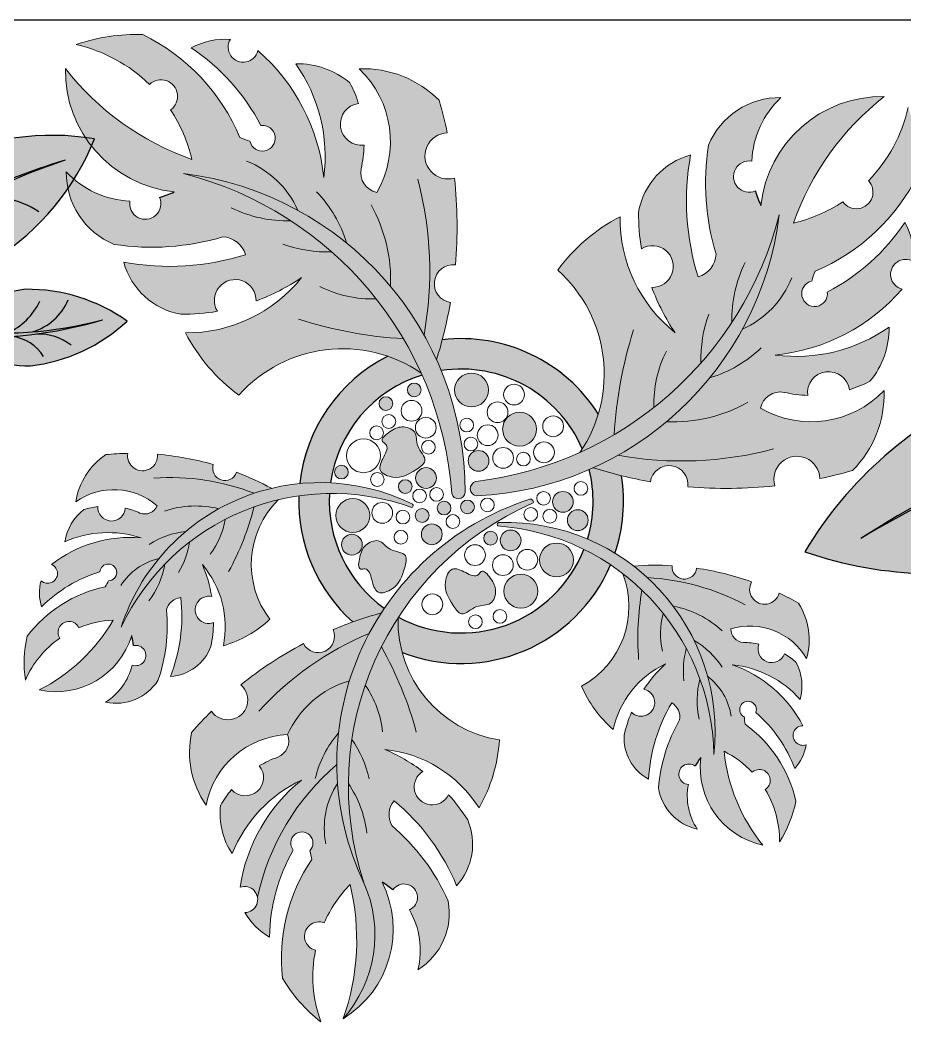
# Model space of a CAD drawing. Header units: inches. Extents: x 9636 to 21597, y -10243 to 557.
# Drawn here: x 15027.66 to 15055.77, y -8252.29 to -8220.47 of the extents above; entities that cross this region are included whole.
import ezdxf

# ---------------------------------------------------------------- set-up
doc = ezdxf.new("R2010")
doc.units = ezdxf.units.IN
doc.header["$MEASUREMENT"] = 0
doc.layers.add('estofado', color=7, linetype='Continuous', lineweight=25)
doc.layers.add('MESA', color=7, linetype='Continuous')

# ---------------------------------------------------------------- blocks, each defined once
blk = doc.blocks.new('FF')
at = {"layer": 'estofado', "ltscale": 0.1, "true_color": 0x939598}
h = blk.add_hatch(color=252, dxfattribs=at)
h.set_gradient(color1=(108, 164, 86), color2=(102, 154, 81), one_color=1, tint=0.46, name='CYLINDER')
h.paths.add_polyline_path([(15040.89, -8231.258, 0.033062), (15041.333, -8229.441, -0.981895), (15041.49, -8228.249, 0.048855), (15041.464, -8225.488, -1.138233), (15041.234, -8224.054, 0.018864), (15040.973, -8223.019, 0.208979), (15038.439, -8222.018, -0.346636), (15038.994, -8225.944, -0.42625), (15038.502, -8225.159, 0.04537), (15038.592, -8224.443, -0.994855), (15038.412, -8223.119, 0.044381), (15038.143, -8222.467, 0.18118), (15036.421, -8221.859, -0.18833), (15037.311, -8225.472, 0.191426), (15035.214, -8221.441, -1.174476), (15034.342, -8221.083, 0.140528), (15033.096, -8221.353, -0.125367), (15035.31, -8223.82, -2.245001), (15034.963, -8224.317, -0.031976), (15034.645, -8224.205, 0.181425), (15031.561, -8220.935, 0.094503), (15029.446, -8221.252, -0.138196), (15031.771, -8222.514, -1.074478), (15032.442, -8223.325, -0.088291), (15033.118, -8224.895, -0.144087), (15029.101, -8222.01, 0.388768), (15032.556, -8225.928, -0.041945), (15032.096, -8226.105, -1.340573), (15031.151, -8226.219, -0.196063), (15029.13, -8225.293, 0.307628), (15030.647, -8227.596, 0.111291), (15034.107, -8227.355, -0.314907), (15034.827, -8227.922, -0.122145), (15030.955, -8228.161, 0.291545), (15032.773, -8229.816, 0.043027), (15033.932, -8229.722, -1.339402), (15035.16, -8229.394, 0.060072), (15036.602, -8228.652, -0.231117), (15032.916, -8230.405, 0.11449), (15034.612, -8232.385, -0.376746), (15040.403, -8231.681, 0.228124), (15032.855, -8225.346, -0.2613)])
h = blk.add_hatch(color=252, dxfattribs=at)
h.set_gradient(color1=(108, 164, 86), color2=(79, 120, 63), one_color=1, tint=0.36, name='CYLINDER')
h.paths.add_polyline_path([(15049.772, -8227.909, -0.314907), (15049.204, -8228.628, -0.122145), (15048.966, -8224.756, 0.291545), (15047.311, -8226.574, 0.043027), (15047.405, -8227.733, -1.339402), (15047.733, -8228.962, 0.060072), (15048.474, -8230.403, -0.231117), (15046.722, -8226.717, 0.11449), (15044.742, -8228.413, -0.376746), (15045.445, -8234.204, 0.228124), (15051.781, -8226.657, -0.2613), (15045.868, -8234.692, 0.033062), (15047.686, -8235.135, -0.981895), (15048.878, -8235.291, 0.048855), (15051.639, -8235.265, -1.138233), (15053.073, -8235.036, 0.018864), (15054.108, -8234.774, 0.208979), (15055.109, -8232.241, -0.346636), (15051.183, -8232.796, -0.42625), (15051.968, -8232.303, 0.04537), (15052.683, -8232.393, -0.994855), (15054.008, -8232.214, 0.044381), (15054.66, -8231.944, 0.18118), (15055.268, -8230.222, -0.18833), (15051.655, -8231.112, 0.191426), (15055.686, -8229.016, -1.174476), (15056.043, -8228.143, 0.140528), (15055.774, -8226.897, -0.125367), (15053.307, -8229.112, -2.245001), (15052.81, -8228.764, -0.031976), (15052.922, -8228.446, 0.181425), (15056.192, -8225.363, 0.094503), (15055.875, -8223.247, -0.138196), (15054.613, -8225.573, -1.074478), (15053.801, -8226.243, -0.088291), (15052.231, -8226.919, -0.144087), (15055.117, -8222.903, 0.388768), (15051.199, -8226.357, -0.041945), (15051.022, -8225.897, -1.340573), (15050.908, -8224.952, -0.196063), (15051.834, -8222.931, 0.307628), (15049.531, -8224.449, 0.111291)])
h = blk.add_hatch(color=252, dxfattribs=at)
h.set_gradient(color1=(166, 115, 84), color2=(109, 75, 55), one_color=1, tint=0.32, name='INVCYLINDER')
h.paths.add_polyline_path([(15041.377, -8235.509, 0.872708), (15041.798, -8235.48, 0.378997), (15032.855, -8225.346, -0.322151)])
h = blk.add_hatch(color=252, dxfattribs=at)
h.set_gradient(color1=(166, 115, 84), color2=(109, 75, 55), one_color=1, tint=0.32, name='INVCYLINDER')
h.paths.add_polyline_path([(15051.781, -8226.657, -0.309503), (15042.137, -8235.128, 0.812635), (15042.167, -8235.587, 0.364481)])
h = blk.add_hatch(color=252, dxfattribs=at)
h.set_gradient(color1=(185, 193, 193), color2=(81, 92, 92), one_color=1, tint=0.34, name='CURVED')
h.paths.add_polyline_path([(15045.523, -8234.087, 0.06904), (15046.029, -8232.983, 0.288006), (15041.074, -8230.625, -0.011646), (15040.89, -8231.258, -0.009266), (15041.04, -8231.606, -0.341204)])
h = blk.add_hatch(color=252, dxfattribs=at)
h.set_gradient(color1=(185, 193, 193), color2=(81, 92, 92), one_color=1, tint=0.34, name='CURVED')
h.paths.add_polyline_path([(15040.432, -8231.746, 0.00155), (15040.403, -8231.681, 0.067559), (15039.34, -8231.148, 0.253608), (15036.546, -8235.194, -0.036817), (15037.523, -8235.17, -0.290631)])
h = blk.add_hatch(color=252, dxfattribs=at)
h.set_gradient(color1=(179, 165, 128), color2=(150, 134, 90), one_color=1, tint=0.47)
h.paths.add_polyline_path([(15041.477, -8232.108, -1), (15042.53, -8232.334, -1)])
h = blk.add_hatch(color=252, dxfattribs=at)
h.set_gradient(color1=(179, 165, 128), color2=(150, 134, 90), one_color=1, tint=0.47)
h.paths.add_polyline_path([(15039.972, -8232.172, 1), (15040.399, -8232.263, 1)])
h = blk.add_hatch(color=252, dxfattribs=at)
h.set_gradient(color1=(179, 165, 128), color2=(150, 134, 90), one_color=1, tint=0.47)
h.paths.add_polyline_path([(15039.071, -8232.606, 1), (15039.498, -8232.698, 1)])
h = blk.add_hatch(color=252, dxfattribs=at)
h.set_gradient(color1=(179, 165, 128), color2=(150, 134, 90), one_color=1, tint=0.47)
h.paths.add_polyline_path([(15043.005, -8233.355, 1), (15044.057, -8233.58, 1)])
h = blk.add_hatch(color=252, dxfattribs=at)
h.set_gradient(color1=(179, 165, 128), color2=(150, 134, 90), one_color=1, tint=0.47)
edge = h.paths.add_edge_path()
edge.add_spline(control_points=[(15039.214, -8234.345), (15039.136, -8234.502), (15038.977, -8234.821), (15039.661, -8235.092), (15040.101, -8234.851), (15040.687, -8234.454), (15040.198, -8234.043), (15040.303, -8233.505), (15039.762, -8233.339), (15039.452, -8233.5), (15039.061, -8233.814), (15039.395, -8233.987), (15039.292, -8234.191), (15039.214, -8234.345)], knot_values=[0, 0, 0, 0, 0.020201, 0.040881, 0.075874, 0.093984, 0.117931, 0.138882, 0.158108, 0.177537, 0.194687, 0.200618, 0.219249, 0.219249, 0.219249, 0.219249], degree=3, periodic=0)
h = blk.add_hatch(color=252, dxfattribs=at)
h.set_gradient(color1=(108, 164, 86), color2=(62, 94, 49), one_color=1, tint=0.28, name='CURVED')
h.paths.add_polyline_path([(15028.663, -8237.765, -1.174476), (15028.327, -8238.28, 0.140528), (15028.345, -8239.111, -0.125367), (15030.198, -8237.998, -2.245001), (15030.474, -8238.282, -0.031976), (15030.363, -8238.472, 0.181425), (15027.888, -8240.042, 0.094503), (15027.829, -8241.435, -0.138196), (15028.925, -8240.103, -1.074478), (15029.527, -8239.773, -0.088291), (15030.616, -8239.535, -0.144087), (15028.272, -8241.75, 0.388768), (15031.208, -8240.022, -0.041945), (15031.264, -8240.338, -1.340573), (15031.22, -8240.958, -0.196063), (15030.378, -8242.137, 0.307628), (15032.04, -8241.45, 0.111291), (15032.313, -8239.205, -0.314907), (15032.766, -8238.814, -0.122145), (15032.44, -8241.323, 0.291545), (15033.724, -8240.364, 0.043027), (15033.807, -8239.61, -1.339402), (15033.749, -8238.783, 0.060072), (15033.452, -8237.768, -0.231117), (15034.119, -8240.345, 0.11449), (15035.597, -8239.504, -0.376746), (15035.862, -8235.709, 0.228124), (15030.872, -8239.758, -0.2613), (15035.651, -8235.344, 0.033062), (15034.542, -8234.836, -0.981895), (15033.798, -8234.588, 0.048855), (15032.027, -8234.264, -1.138233), (15031.081, -8234.234, 0.018864), (15030.385, -8234.273, 0.208979), (15029.431, -8235.772, -0.346636), (15032.014, -8235.902, -0.42625), (15031.45, -8236.12, 0.04537), (15031.003, -8235.974, -0.994855), (15030.133, -8235.925, 0.044381), (15029.682, -8236.017, 0.18118), (15029.08, -8237.044, -0.18833), (15031.503, -8236.921, 0.191426)])
h = blk.add_hatch(color=252, dxfattribs=at)
h.set_gradient(color1=(179, 165, 128), color2=(150, 134, 90), one_color=1, tint=0.47)
h.paths.add_polyline_path([(15042.549, -8234.541, 1), (15041.904, -8234.403, 1)])
h = blk.add_hatch(color=252, dxfattribs=at)
h.set_gradient(color1=(179, 165, 128), color2=(150, 134, 90), one_color=1, tint=0.47)
h.paths.add_polyline_path([(15038.084, -8234.874, 1), (15037.657, -8234.783, 1)])
h = blk.add_hatch(color=252, dxfattribs=at)
h.set_gradient(color1=(179, 165, 128), color2=(150, 134, 90), one_color=1, tint=0.47)
h.paths.add_polyline_path([(15040.88, -8235.086, 1), (15040.235, -8234.948, 1)])
h = blk.add_hatch(color=252, dxfattribs=at)
h.set_gradient(color1=(185, 193, 193), color2=(81, 92, 92), one_color=1, tint=0.34, name='CURVED')
h.paths.add_polyline_path([(15045.868, -8234.692, -0.003321), (15045.745, -8234.747, -0.134103), (15045.689, -8236.955, -0.036923), (15046.561, -8237.403, 0.121396), (15046.77, -8234.943, -0.016535)])
h = blk.add_hatch(color=252, dxfattribs=at)
h.set_gradient(color1=(166, 115, 84), color2=(109, 75, 55), one_color=1, tint=0.32, name='INVCYLINDER')
h.paths.add_polyline_path([(15040.11, -8235.955, 0.529291), (15040.125, -8235.842, 0.456534), (15030.872, -8239.758, -0.387777)])
h = blk.add_hatch(color=252, dxfattribs=at)
h.set_gradient(color1=(179, 165, 128), color2=(150, 134, 90), one_color=1, tint=0.47)
h.paths.add_polyline_path([(15040.111, -8235.335, 1), (15039.685, -8235.244, 1)])
h = blk.add_hatch(color=252, dxfattribs=at)
h.set_gradient(color1=(185, 193, 193), color2=(81, 92, 92), one_color=1, tint=0.34, name='CURVED')
h.paths.add_polyline_path([(15037.49, -8235.509, 0.03292), (15036.518, -8235.584, 0.221446), (15038.23, -8239.589, -0.019377), (15039.134, -8239.304, -0.005069), (15039.232, -8239.155, -0.256969)])
h = blk.add_hatch(color=252, dxfattribs=at)
h.set_gradient(color1=(179, 165, 128), color2=(150, 134, 90), one_color=1, tint=0.47)
h.paths.add_polyline_path([(15045.231, -8235.843, 1), (15044.585, -8235.705, 1)])
h = blk.add_hatch(color=252, dxfattribs=at)
h.set_gradient(color1=(179, 165, 128), color2=(150, 134, 90), one_color=1, tint=0.47)
h.paths.add_polyline_path([(15038.759, -8236.321, 1), (15037.706, -8236.096, 1)])
h = blk.add_hatch(color=252, dxfattribs=at)
h.set_gradient(color1=(166, 115, 84), color2=(109, 75, 55), one_color=1, tint=0.32, name='INVCYLINDER')
h.paths.add_polyline_path([(15043.962, -8235.809, 0.726279), (15043.825, -8235.702, 0.000011), (15043.825, -8235.702, 0.454782), (15038.597, -8247.904, -0.387777)])
h = blk.add_hatch(color=252, dxfattribs=at)
h.set_gradient(color1=(179, 165, 128), color2=(150, 134, 90), one_color=1, tint=0.47)
h.paths.add_polyline_path([(15041.344, -8236.015, 1), (15040.917, -8235.924, 1)])
h = blk.add_hatch(color=252, dxfattribs=at)
h.set_gradient(color1=(179, 165, 128), color2=(150, 134, 90), one_color=1, tint=0.47)
h.paths.add_polyline_path([(15042.088, -8235.981, 1), (15041.662, -8235.89, 1)])
h = blk.add_hatch(color=252, dxfattribs=at)
h.set_gradient(color1=(179, 165, 128), color2=(150, 134, 90), one_color=1, tint=0.47)
h.paths.add_polyline_path([(15040.648, -8236.254, 1), (15040.222, -8236.162, 1)])
h = blk.add_hatch(color=252, dxfattribs=at)
h.set_gradient(color1=(179, 165, 128), color2=(150, 134, 90), one_color=1, tint=0.47)
h.paths.add_polyline_path([(15045.702, -8236.426, 1), (15045.056, -8236.287, 1)])
h = blk.add_hatch(color=252, dxfattribs=at)
h.set_gradient(color1=(179, 165, 128), color2=(150, 134, 90), one_color=1, tint=0.47)
h.paths.add_polyline_path([(15041.065, -8236.875, 1), (15040.419, -8236.736, 1)])
h = blk.add_hatch(color=252, dxfattribs=at)
h.set_gradient(color1=(166, 115, 84), color2=(109, 75, 55), one_color=1, tint=0.32, name='INVCYLINDER')
h.paths.add_polyline_path([(15049.702, -8243.796, 0.456534), (15042.869, -8236.431, 0.529291), (15042.837, -8236.54, -0.387777)])
h = blk.add_hatch(color=252, dxfattribs=at)
h.set_gradient(color1=(179, 165, 128), color2=(150, 134, 90), one_color=1, tint=0.47)
h.paths.add_polyline_path([(15038.527, -8237.204, 1), (15037.881, -8237.066, 1)])
h = blk.add_hatch(color=252, dxfattribs=at)
h.set_gradient(color1=(179, 165, 128), color2=(150, 134, 90), one_color=1, tint=0.47)
edge = h.paths.add_edge_path()
edge.add_spline(control_points=[(15038.837, -8238.25), (15038.883, -8238.42), (15038.975, -8238.764), (15039.667, -8238.515), (15039.837, -8238.043), (15040.013, -8237.358), (15039.375, -8237.373), (15039.098, -8236.901), (15038.582, -8237.134), (15038.457, -8237.46), (15038.371, -8237.953), (15038.736, -8237.863), (15038.794, -8238.083), (15038.837, -8238.25)], knot_values=[0, 0, 0, 0, 0.020201, 0.040881, 0.075874, 0.093984, 0.117931, 0.138882, 0.158108, 0.177537, 0.194687, 0.200618, 0.219249, 0.219249, 0.219249, 0.219249], degree=3, periodic=0)
h = blk.add_hatch(color=252, dxfattribs=at)
h.set_gradient(color1=(179, 165, 128), color2=(150, 134, 90), one_color=1, tint=0.47)
h.paths.add_polyline_path([(15042.821, -8236.974, 1), (15042.394, -8236.882, 1)])
h = blk.add_hatch(color=252, dxfattribs=at)
h.set_gradient(color1=(179, 165, 128), color2=(150, 134, 90), one_color=1, tint=0.47)
h.paths.add_polyline_path([(15043.569, -8237.068, 1), (15042.923, -8236.93, 1)])
h = blk.add_hatch(color=252, dxfattribs=at)
h.set_gradient(color1=(179, 165, 128), color2=(150, 134, 90), one_color=1, tint=0.47)
h.paths.add_polyline_path([(15045.231, -8237.732, 1), (15044.178, -8237.506, 1)])
h = blk.add_hatch(color=252, dxfattribs=at)
h.set_gradient(color1=(185, 193, 193), color2=(81, 92, 92), one_color=1, tint=0.34, name='CURVED')
h.paths.add_polyline_path([(15045.574, -8237.286, -0.449638), (15039.684, -8239.437, 0.000699), (15039.669, -8239.46, 0.072477), (15039.798, -8240.554, 0.40511), (15046.419, -8237.775, 0.032975)])
h = blk.add_hatch(color=252, dxfattribs=at)
h.set_gradient(color1=(179, 165, 128), color2=(150, 134, 90), one_color=1, tint=0.47)
edge = h.paths.add_edge_path()
edge.add_spline(control_points=[(15041.819, -8238.021), (15041.661, -8237.942), (15041.342, -8237.784), (15041.071, -8238.467), (15041.312, -8238.907), (15041.709, -8239.493), (15042.12, -8239.004), (15042.658, -8239.109), (15042.825, -8238.568), (15042.663, -8238.258), (15042.35, -8237.868), (15042.176, -8238.202), (15041.973, -8238.099), (15041.819, -8238.021)], knot_values=[0, 0, 0, 0, 0.020201, 0.040881, 0.075874, 0.093984, 0.117931, 0.138882, 0.158108, 0.177537, 0.194687, 0.200618, 0.219249, 0.219249, 0.219249, 0.219249], degree=3, periodic=0)
h = blk.add_hatch(color=252, dxfattribs=at)
h.set_gradient(color1=(108, 164, 86), color2=(154, 193, 138), one_color=1, tint=0.65, name='HEMISPHERICAL')
h.paths.add_polyline_path([(15050.242, -8239.811, -0.346636), (15052.651, -8240.751, 0.208979), (15052.395, -8238.994, 0.018864), (15051.777, -8238.672, -1.138233), (15050.902, -8238.312, 0.048855), (15049.154, -8237.882, -0.981895), (15048.373, -8237.802, 0.033062), (15047.154, -8237.811, -0.2613), (15049.702, -8243.796, 0.228124), (15046.812, -8238.057, -0.376746), (15045.498, -8241.627, 0.11449), (15046.501, -8243, -0.231117), (15048.165, -8240.924, 0.060072), (15047.479, -8241.727, -1.339402), (15047.086, -8242.458, 0.043027), (15046.853, -8243.179, 0.291545), (15047.631, -8244.581, -0.122145), (15048.362, -8242.159, -0.314907), (15048.615, -8242.701, 0.111291), (15047.943, -8244.861, 0.307628), (15049.178, -8246.169, -0.196063), (15048.893, -8244.748, -1.340573), (15049.107, -8244.165, -0.041945), (15049.288, -8243.899, 0.388768), (15051.257, -8246.679, -0.144087), (15050.027, -8243.698, -0.088291), (15050.923, -8244.362, -1.074478), (15051.337, -8244.909, -0.138196), (15051.79, -8246.574, 0.094503), (15052.308, -8245.279, 0.181425), (15050.695, -8242.832, -0.031976), (15050.671, -8242.613, -2.245001), (15051.039, -8242.467, -0.125367), (15052.272, -8244.242, 0.140528), (15052.63, -8243.492, -1.174476), (15052.534, -8242.885, 0.191426), (15050.29, -8240.95, -0.18833), (15052.449, -8242.056, 0.18118), (15052.322, -8240.872, 0.044381), (15051.948, -8240.604, -0.994855), (15051.134, -8240.291, 0.04537), (15050.667, -8240.241, -0.42625)])
h = blk.add_hatch(color=252, dxfattribs=at)
h.set_gradient(color1=(179, 165, 128), color2=(150, 134, 90), one_color=1, tint=0.47)
h.paths.add_polyline_path([(15044.099, -8238.722, 1), (15043.046, -8238.496, 1)])
h = blk.add_hatch(color=252, dxfattribs=at)
h.set_gradient(color1=(108, 164, 86), color2=(128, 178, 108), one_color=1, tint=0.56, name='CYLINDER')
h.paths.add_polyline_path([(15038.751, -8239.957, -0.021499), (15039.134, -8239.304, 0.033062), (15037.607, -8239.832, -0.981895), (15036.668, -8240.276, 0.048855), (15034.675, -8241.586, -1.138233), (15033.741, -8242.423, 0.018864), (15033.112, -8243.097, 0.208979), (15033.569, -8245.405, -0.346636), (15036.161, -8243.166, -0.218356), (15038.126, -8241.455, -0.045186), (15038.735, -8239.988, -0.00127), (15038.713, -8239.973, -0.001036)])
h = blk.add_hatch(color=252, dxfattribs=at)
h.set_gradient(color1=(108, 164, 86), color2=(128, 178, 108), one_color=1, tint=0.56, name='CYLINDER')
h.paths.add_polyline_path([(15042.243, -8245.494, 0.11449), (15042.888, -8243.337, -0.376746), (15039.669, -8239.46, 0.228124), (15038.597, -8247.904, -0.289779), (15037.93, -8252.19, 0.388768), (15039.16, -8247.849, -0.041945), (15039.503, -8248.101, -1.340573), (15040.028, -8248.734, -0.196063), (15040.301, -8250.634, 0.307628), (15041.264, -8248.455, 0.111291), (15039.471, -8246.055, -0.314907), (15039.546, -8245.267, -0.122145), (15041.53, -8247.968, 0.291545), (15041.882, -8245.874, 0.043027), (15041.272, -8245.076, -1.339402), (15040.459, -8244.337, 0.060072), (15039.247, -8243.637, -0.231117)])
h = blk.add_hatch(color=252, dxfattribs=at)
h.set_gradient(color1=(108, 164, 86), color2=(128, 178, 108), one_color=1, tint=0.56, name='CYLINDER')
h.paths.add_polyline_path([(15035.821, -8243.891, 0.04537), (15035.26, -8244.16, -0.994855), (15034.382, -8244.91, 0.044381), (15034.034, -8245.41, 0.18118), (15034.398, -8246.945, -0.18833), (15036.605, -8244.609, 0.191426), (15034.658, -8248.017, -0.461932), (15035.203, -8248.33, -0.164855), (15037.725, -8244.121, -0.076989), (15038.126, -8241.455, 0.218356), (15036.161, -8243.166, -0.42625)])
h = blk.add_hatch(color=252, dxfattribs=at)
h.set_gradient(color1=(108, 164, 86), color2=(128, 178, 108), one_color=1, tint=0.56, name='CYLINDER')
h.paths.add_polyline_path([(15035.999, -8250.906, 0.094503), (15037.218, -8252.294, -0.138196), (15037.047, -8250.015, -1.074478), (15037.323, -8249.149, -0.088291), (15038.147, -8247.924, -0.144087), (15037.93, -8252.19, 0.289779), (15038.597, -8247.904, -0.111568), (15037.725, -8244.121, 0.164855), (15035.203, -8248.33, -0.461932), (15034.807, -8248.818, 0.140528), (15035.585, -8249.596, -0.125367), (15036.341, -8246.835, -2.245001), (15036.864, -8246.854, -0.031976), (15036.932, -8247.138, 0.181425)])
at = {"layer": 'MESA', "ltscale": 0.8}
h = blk.add_hatch(color=85, dxfattribs=at)
h.dxf.hatch_style = 1
h.set_gradient(color1=(103, 159, 96), color2=(179, 207, 175), one_color=1, tint=0.75, name='INVCURVED')
h.paths.add_polyline_path([(15026.879, -8228.047, -0.199512), (15023.032, -8228.307, -0.09675), (15029.09, -8224.926, 0.086654), (15022.952, -8227.976, -0.192489), (15025.142, -8224.957, -0.158608), (15030.021, -8224.248, -0.158608)])
h = blk.add_hatch(color=85, dxfattribs=at)
h.dxf.hatch_style = 1
h.set_gradient(color1=(103, 159, 96), color2=(52, 80, 48), one_color=1, tint=0.25)
h.paths.add_polyline_path([(15029.09, -8224.926, 0.09675), (15023.032, -8228.307, -0.007527), (15022.89, -8228.256, -0.014292), (15022.952, -8227.976, -0.086654)])
h = blk.add_hatch(color=85, dxfattribs=at)
h.dxf.hatch_style = 1
h.set_gradient(color1=(103, 159, 96), color2=(179, 207, 175), one_color=1, tint=0.75, name='INVCURVED')
h.paths.add_polyline_path([(15027.832, -8229.023, 0.199512), (15025.518, -8230.317, 0.09675), (15030.276, -8229.992, -0.086654), (15025.596, -8230.537, 0.192489), (15027.99, -8231.455, 0.158608), (15031.067, -8230.033, 0.158608)])
h = blk.add_hatch(color=85, dxfattribs=at)
h.dxf.hatch_style = 1
h.set_gradient(color1=(103, 159, 96), color2=(52, 80, 48), one_color=1, tint=0.25)
h.paths.add_polyline_path([(15030.276, -8229.992, -0.09675), (15025.518, -8230.317, 0.007527), (15025.455, -8230.399, 0.014292), (15025.596, -8230.537, 0.086654)])
h = blk.add_hatch(color=85, dxfattribs=at)
h.dxf.hatch_style = 1
h.set_gradient(color1=(103, 159, 96), color2=(179, 207, 175), one_color=1, tint=0.75, name='INVCURVED')
h.paths.add_polyline_path([(15060.429, -8237.505, 0.199512), (15064.728, -8233.132, 0.09675), (15054.371, -8236.939, -0.086654), (15064.412, -8232.692, 0.192489), (15058.499, -8232.207, 0.158608), (15052.588, -8237.36, 0.158608)])
h = blk.add_hatch(color=85, dxfattribs=at)
h.dxf.hatch_style = 1
h.set_gradient(color1=(103, 159, 96), color2=(52, 80, 48), one_color=1, tint=0.25)
h.paths.add_polyline_path([(15054.371, -8236.939, -0.09675), (15064.728, -8233.132, 0.007527), (15064.815, -8232.907, 0.014292), (15064.412, -8232.692, 0.086654)])
at = {"color": 252, "true_color": 0x939598}
blk.add_line((15113.189, -8220.47), (14456.189, -8220.47), dxfattribs=at)
at = {"layer": 'estofado', "color": 252, "lineweight": 5, "ltscale": 0.1, "true_color": 0x939598}
for centre, radius in [((15042.004, -8232.221), 0.538), ((15040.185, -8232.217), 0.218), ((15043.354, -8232.367), 0.33), ((15039.285, -8232.652), 0.218), ((15040.099, -8232.882), 0.33), ((15042.83, -8232.928), 0.33), ((15039.376, -8233.222), 0.218), ((15040.551, -8233.419), 0.33), ((15043.531, -8233.467), 0.538), ((15044.596, -8233.374), 0.33), ((15038.986, -8233.582), 0.218), ((15041.853, -8233.336), 0.218), ((15042.518, -8233.658), 0.33), ((15041.983, -8233.94), 0.218), ((15038.572, -8234.309), 0.538), ((15040.635, -8234.04), 0.218), ((15043.007, -8234.377), 0.33), ((15044.305, -8234.201), 0.33), ((15042.226, -8234.472), 0.33), ((15043.654, -8234.414), 0.218), ((15037.87, -8234.828), 0.218), ((15040.558, -8235.017), 0.33), ((15039.011, -8235.064), 0.218), ((15039.898, -8235.289), 0.218), ((15040.894, -8235.539), 0.218), ((15045.481, -8235.348), 0.218), ((15040.352, -8235.586), 0.218), ((15042.507, -8235.871), 0.218), ((15044.292, -8235.662), 0.218), ((15044.908, -8235.774), 0.33), ((15038.232, -8236.209), 0.538), ((15039.168, -8236.124), 0.33), ((15041.131, -8235.97), 0.218), ((15041.875, -8235.936), 0.218), ((15043.885, -8236.171), 0.218), ((15039.824, -8236.259), 0.218), ((15040.435, -8236.208), 0.218), ((15041.412, -8236.399), 0.218), ((15044.491, -8236.232), 0.218), ((15045.379, -8236.356), 0.33), ((15040.742, -8236.805), 0.33), ((15038.204, -8237.135), 0.33), ((15039.76, -8236.899), 0.218), ((15042.608, -8236.928), 0.218), ((15043.246, -8236.999), 0.33), ((15042.114, -8237.466), 0.33), ((15044.705, -8237.619), 0.538), ((15043, -8237.783), 0.33), ((15043.777, -8237.613), 0.33), ((15043.573, -8238.609), 0.538), ((15040.759, -8239.028), 0.33), ((15042.128, -8239.582), 0.218), ((15042.905, -8239.413), 0.218)]:
    blk.add_circle(centre, radius, dxfattribs=at)
for centre, radius, start, end in [((15031.334, -8226.639), 5.709, 87.7165, 109.3109), ((15028.746, -8226.679), 6.397, 22.7571, 63.8893), ((15028.369, -8226.009), 4.878, 45.771, 77.2439), ((15034.188, -8223.391), 2.312, 86.2017, 118.1987), ((15034.749, -8221.333), 0.478, 148.5589, 346.9089), ((15029.361, -8226.933), 6.715, 27.6215, 56.2045), ((15031.191, -8226.094), 6.151, 5.802, 49.1492), ((15036.47, -8224.461), 2.602, 50.0111, 91.089), ((15032.24, -8224.804), 5.114, 352.5034, 35.1659), ((15036.012, -8216.629), 8.758, 217.908, 250.7046), ((15032.967, -8222.083), 3.867, 178.9144, 263.8924), ((15038.561, -8225.417), 3.401, 44.8387, 92.0536), ((15036.225, -8224.333), 3.203, 329.8076, 46.2802), ((15032.136, -8222.895), 0.528, 305.4631, 133.6877), ((15034.613, -8224.308), 3.981, 17.3768, 27.5414), ((15051.799, -8225.385), 2.453, 89.1783, 157.5757), ((15053.848, -8225.077), 2.943, 133.2008, 177.5723), ((15055.043, -8226.769), 3.867, 88.9144, 173.8924), ((15060.498, -8229.813), 8.758, 127.908, 160.7046), ((15038.505, -8223.781), 0.668, 98.0066, 277.4156), ((15027.384, -8227.003), 14.161, 12.0192, 16.3421), ((15051.118, -8222.17), 4.878, 315.771, 347.2439), ((15028.369, -8226.009), 4.878, 13.1974, 33.3798), ((15035.36, -8224.224), 0.408, 193.0968, 97.0575), ((15035.68, -8221.775), 2.641, 246.9144, 254.2403), ((15041.256, -8224.786), 0.732, 91.6823, 286.478), ((15034.613, -8224.308), 3.981, 347.1712, 358.0454), ((15057.328, -8225.643), 7.888, 171.2888, 196.6902), ((15049.565, -8226.963), 2.287, 105.1879, 170.2031), ((15056.892, -8226.211), 8.059, 169.6013, 197.457), ((15033.749, -8227.739), 3.001, 24.0369, 68.2831), ((15050.825, -8225.442), 0.497, 80.325, 293.4407), ((15031.275, -8223.279), 2.943, 223.2008, 267.5723), ((15031.583, -8225.328), 2.453, 179.1783, 247.5757), ((15039.125, -8225.315), 0.642, 168.9111, 258.2592), ((15050.448, -8222.547), 6.397, 292.7571, 333.8893), ((15029.246, -8228.457), 11.429, 349.8214, 14.85), ((15027.384, -8227.003), 14.161, 354.9534, 6.1411), ((15054.231, -8225.937), 0.528, 215.4631, 43.6877), ((15031.64, -8226.302), 0.497, 170.325, 23.4407), ((15034.207, -8228.69), 3.99, 16.5863, 43.9204), ((15036.178, -8222.749), 4.102, 243.8381, 271.3125), ((15034.615, -8228.71), 4.818, 357.3902, 29.4495), ((15051.118, -8222.17), 4.878, 283.1974, 303.3798), ((15049.386, -8231.833), 5.768, 117.5038, 143.6292), ((15051.372, -8226.766), 4.65, 179.4019, 231.456), ((15054.079, -8226.609), 6.769, 179.7095, 189.5645), ((15050.194, -8223.162), 6.715, 297.6215, 326.2045), ((15053.736, -8227.99), 2.312, 356.2017, 28.1987), ((15031.842, -8219.799), 7.888, 261.2888, 286.6902), ((15034.061, -8228.153), 0.8, 16.7747, 86.693), ((15037.446, -8223.587), 4.251, 250.2095, 271.6077), ((15047.751, -8228.299), 0.663, 268.4447, 121.4644), ((15032.409, -8220.235), 8.059, 259.6013, 287.457), ((15048.974, -8227.863), 0.8, 286.7747, 356.693), ((15033.162, -8227.562), 2.287, 195.1879, 260.2031), ((15041.423, -8228.846), 0.601, 83.5666, 261.473), ((15054.377, -8229.979), 4.102, 153.8381, 181.3125), ((15055.794, -8228.55), 0.478, 58.5589, 256.9089), ((15032.965, -8225.755), 4.65, 269.4019, 321.456), ((15032.807, -8223.047), 6.769, 290.3446, 304.0955), ((15041.796, -8231.709), 4.421, 325.6423, 48.2171), ((15049.387, -8227.55), 3.001, 294.0369, 338.2831), ((15055.352, -8229.482), 2.641, 156.9144, 164.2403), ((15034.498, -8229.376), 0.663, 358.4447, 211.4644), ((15038.863, -8225.574), 3.756, 243.4398, 271.7039), ((15054.079, -8226.609), 6.769, 200.3446, 214.0955), ((15052.902, -8229.162), 0.408, 103.0968, 7.0575), ((15051.033, -8224.992), 6.151, 275.802, 319.1492), ((15027.384, -8227.003), 14.161, 342.5117, 350.0862), ((15032.807, -8223.047), 6.769, 269.7095, 279.5645), ((15053.54, -8231.247), 4.251, 160.2095, 181.6077), ((15040.659, -8216.972), 13.647, 252.3042, 266.5573), ((15052.322, -8226.041), 5.114, 262.5034, 305.1659), ((15052.666, -8230.272), 2.602, 320.0111, 1.089), ((15038.032, -8227.741), 5.768, 207.5038, 233.6292), ((15060.155, -8234.461), 13.647, 162.3042, 176.5573), ((15048.437, -8228.008), 3.99, 286.5863, 313.9204), ((15037.908, -8235.331), 4.421, 55.6423, 138.2171), ((15051.553, -8232.665), 3.756, 153.4398, 181.7039), ((15053.346, -8232.307), 0.668, 8.0066, 187.4156), ((15052.819, -8228.414), 3.981, 287.3768, 297.5414), ((15052.794, -8230.027), 3.203, 239.8076, 316.2802), ((15051.812, -8232.926), 0.642, 78.9111, 168.2592), ((15052.819, -8228.414), 3.981, 257.1712, 268.0454), ((15051.71, -8232.363), 3.401, 314.8387, 2.0536), ((15048.417, -8228.416), 4.818, 267.3902, 299.4495), ((15031.623, -8236.114), 2.218, 123.9137, 171.1286), ((15031.257, -8243.466), 9.234, 91.0942, 95.417), ((15031.552, -8234.31), 0.477, 170.7573, 5.553), ((15031.257, -8243.466), 9.234, 74.0283, 85.2161), ((15048.67, -8223.047), 11.429, 259.8214, 284.85), ((15052.341, -8235.057), 0.732, 1.6823, 196.478), ((15034.172, -8234.705), 0.392, 162.6416, 340.548), ((15050.124, -8221.186), 14.161, 252.5117, 260.0862), ((15048.28, -8235.224), 0.601, 353.5666, 171.473), ((15032.418, -8242.454), 7.453, 68.8964, 93.925), ((15031.257, -8243.466), 9.234, 61.5867, 69.1612), ((15050.124, -8221.186), 14.161, 282.0192, 286.3421), ((15050.124, -8221.186), 14.161, 264.9534, 276.1411), ((15030.64, -8237.475), 2.089, 48.8826, 125.3552), ((15030.425, -8238.505), 2.596, 96.4517, 106.6163), ((15030.568, -8235.947), 0.436, 177.0816, 356.4905), ((15030.425, -8238.505), 2.596, 66.2462, 77.1204), ((15031.627, -8235.74), 0.419, 247.9861, 337.3341), ((15033.244, -8239.047), 3.142, 76.4651, 108.5245), ((15026.475, -8233.727), 8.899, 331.3792, 345.6323), ((15037.89, -8237.757), 2.883, 134.7173, 217.2921), ((15030.752, -8237.334), 1.697, 129.0861, 170.1639), ((15031.761, -8235.94), 2.449, 322.5147, 350.7789), ((15031.145, -8240.916), 4.011, 84.877, 128.2242), ((15030.45, -8240.085), 3.335, 71.5784, 114.2408), ((15033.18, -8239.306), 2.602, 95.6612, 122.9954), ((15030.313, -8236.602), 2.772, 329.2845, 350.6827), ((15028.537, -8238.05), 0.312, 227.6339, 65.9838), ((15030.464, -8238.016), 0.266, 272.1717, 176.1325), ((15032.515, -8239.482), 1.957, 103.1118, 147.3581), ((15029.62, -8237.31), 2.675, 322.9131, 350.3874), ((15029.395, -8239.505), 4.414, 9.4195, 23.1705), ((15031.148, -8239.739), 3.032, 348.4768, 40.531), ((15047.831, -8247.021), 9.234, 86.6304, 94.2049), ((15048.764, -8237.835), 0.392, 175.2436, 353.15), ((15047.831, -8247.021), 9.234, 70.5755, 81.7633), ((15031.456, -8242.192), 4.379, 106.6965, 135.2795), ((15044.122, -8239.094), 2.883, 298.4995, 21.0743), ((15047.187, -8245.621), 7.453, 61.8666, 86.8952), ((15031.218, -8242.554), 4.171, 101.8321, 142.9643), ((15029.785, -8238.663), 1.508, 165.2766, 197.2737), ((15028.935, -8237.508), 1.722, 325.9894, 333.3153), ((15051.316, -8238.549), 0.477, 150.2386, 345.0343), ((15032.819, -8239.333), 0.522, 95.8497, 165.768), ((15027.544, -8239.412), 5.255, 338.6763, 6.532), ((15033.655, -8239.205), 0.432, 77.5197, 290.5393), ((15056.186, -8240.098), 8.899, 170.1593, 184.4124), ((15047.831, -8247.021), 9.234, 60.3746, 64.6974), ((15047.831, -8242.176), 3.142, 47.2671, 79.3265), ((15050.512, -8240.165), 2.218, 344.663, 31.8779), ((15027.195, -8239.722), 5.144, 340.3638, 5.7652), ((15042.359, -8251.102), 12.231, 105.2876, 112.8622), ((15043.486, -8239.566), 3.818, 178.4183, 260.9931), ((15050.458, -8239.949), 2.449, 165.0127, 193.2769), ((15025.681, -8236.66), 5.711, 296.983, 329.7796), ((15029.214, -8239.916), 0.344, 24.5381, 212.7627), ((15030.742, -8242.713), 3.181, 92.2724, 112.4548), ((15029.395, -8239.505), 4.414, 348.7845, 358.6395), ((15033.046, -8236.74), 3.761, 286.5788, 312.7042), ((15050.85, -8241.81), 2.089, 30.4364, 106.909), ((15031.512, -8240.892), 3.723, 166.7915, 188.3858), ((15030.742, -8242.713), 3.181, 124.846, 156.3189), ((15028.797, -8239.283), 2.521, 257.9894, 342.9673), ((15042.544, -8249.071), 9.871, 112.5974, 137.626), ((15037.133, -8240.045), 0.519, 206.3426, 24.249), ((15050.661, -8239.822), 0.419, 178.4575, 267.8055), ((15031.334, -8240.655), 0.324, 249.3999, 102.5156), ((15032.329, -8239.836), 1.492, 274.2629, 339.2781), ((15042.359, -8251.102), 12.231, 117.7293, 128.9171), ((15028.867, -8246.152), 11.787, 15.0801, 29.3333), ((15051.506, -8241.147), 2.772, 165.1089, 186.5071), ((15047.783, -8242.438), 2.602, 32.7962, 60.1304), ((15050.624, -8242.837), 2.596, 78.6712, 89.5454), ((15051.542, -8240.445), 0.436, 159.3011, 338.71), ((15050.624, -8242.837), 2.596, 49.1753, 59.3399), ((15029.353, -8240.515), 1.919, 302.2758, 346.6473), ((15049.459, -8243.666), 3.032, 115.2606, 167.3148), ((15051.154, -8244.172), 4.414, 132.6212, 146.3721), ((15048.978, -8244.741), 4.011, 27.5674, 70.9147), ((15049.954, -8244.268), 3.335, 41.5508, 84.2132), ((15050.806, -8241.635), 1.697, 345.6277, 26.7055), ((15048.317, -8242.871), 1.957, 8.4335, 52.6798), ((15030.704, -8240.571), 1.6, 258.2533, 326.6507), ((15034.263, -8242.065), 0.632, 214.4583, 49.254), ((15039.009, -8244.453), 3.125, 106.4143, 155.6845), ((15035.954, -8243.434), 3.244, 6.2157, 34.4798), ((15048.958, -8240.152), 3.761, 203.0874, 229.2128), ((15051.848, -8242.077), 2.675, 165.4042, 192.8785), ((15047.391, -8242.151), 0.432, 225.2523, 78.2719), ((15052.879, -8244.845), 5.255, 149.2596, 177.1153), ((15048.101, -8242.611), 0.522, 350.0236, 59.9419), ((15050.789, -8242.375), 0.266, 339.6591, 243.6199), ((15042.359, -8251.102), 12.231, 134.7952, 139.118), ((15051.154, -8244.172), 4.414, 157.1521, 167.0071), ((15052.392, -8242.539), 1.722, 182.4763, 189.8022), ((15048.171, -8245.777), 4.379, 20.5122, 49.0951), ((15053.071, -8245.271), 5.144, 150.0264, 175.4279), ((15048.24, -8246.205), 4.171, 12.8273, 53.9595), ((15052.533, -8243.196), 0.312, 89.8078, 288.1577), ((15035.981, -8243.727), 2.937, 167.6147, 214.8296), ((15036.286, -8245.93), 2.767, 92.5836, 169.0562), ((15035.643, -8243.365), 0.555, 291.6871, 21.0351), ((15040.393, -8245.359), 3.446, 139.3622, 166.6964), ((15048.342, -8243.27), 1.492, 176.5135, 241.5287), ((15035.173, -8245.393), 3.672, 12.9854, 34.3837), ((15037.916, -8243.025), 4.982, 330.2798, 356.4052), ((15051.143, -8243.244), 1.508, 318.5179, 350.515), ((15037.021, -8247.113), 3.438, 109.9472, 120.8214), ((15036.95, -8249.013), 5.846, 53.1205, 66.8714), ((15038.843, -8247.633), 4.016, 32.1778, 84.232), ((15051.79, -8244.214), 2.521, 172.8243, 257.8022), ((15048.609, -8246.545), 3.181, 43.3368, 63.5192), ((15055.707, -8243.099), 5.711, 186.012, 218.8086), ((15034.819, -8244.533), 0.577, 220.7826, 40.1915), ((15042.673, -8249.946), 7.643, 130.3437, 167.7889), ((15048.913, -8244.425), 0.324, 53.276, 266.3917), ((15040.756, -8244.827), 0.573, 121.2207, 334.2403), ((15051.15, -8244.62), 0.344, 303.029, 131.2535), ((15038.492, -8248.604), 4.417, 115.2794, 157.9418), ((15039.918, -8248.763), 5.313, 128.5779, 171.9251), ((15039.917, -8246.136), 2.592, 146.8128, 191.0591), ((15035.158, -8246.705), 3.543, 6.6141, 34.0884), ((15049.523, -8244.607), 1.6, 189.1409, 257.5383), ((15050.777, -8245.109), 1.919, 169.1444, 213.5158), ((15037.021, -8247.113), 3.438, 140.1527, 150.3173), ((15036.95, -8249.013), 5.846, 32.4855, 42.3405), ((15048.609, -8246.545), 3.181, 359.4727, 30.9456), ((15036.264, -8245.692), 2.248, 172.7871, 213.8649), ((15040.072, -8245.715), 0.691, 139.5507, 209.469), ((15035.094, -8250.618), 6.961, 22.3773, 50.2329), ((15048.653, -8244.568), 3.723, 327.4058, 349.0001), ((15035.043, -8251.233), 6.813, 24.0647, 49.4662), ((15040.063, -8246.645), 1.976, 317.9639, 22.9791), ((15036.612, -8246.609), 0.352, 315.8727, 219.8334), ((15041.384, -8249.7), 5.8, 150.3975, 178.9804), ((15034.683, -8247.522), 2.281, 9.6904, 17.0163), ((15041.487, -8250.265), 5.525, 145.5331, 186.6653), ((15034.797, -8248.405), 0.413, 271.3349, 109.6848), ((15041.176, -8250.852), 4.213, 135.9734, 156.1558), ((15036.175, -8249.348), 3.34, 301.6904, 26.6683), ((15034.876, -8249.519), 4.057, 318.828, 23.4698), ((15030.791, -8249.687), 7.565, 340.684, 13.4806), ((15039.86, -8248.339), 0.429, 293.1009, 146.2166), ((15039.179, -8248.836), 2.119, 301.9543, 10.3517), ((15036.554, -8247.85), 1.997, 208.9776, 240.9746), ((15037.835, -8250.018), 2.542, 345.9768, 30.3482), ((15037.154, -8249.572), 0.456, 68.2391, 256.4636), ((15041.176, -8250.852), 4.213, 168.5469, 200.0199), ((15040.248, -8248.404), 4.931, 210.4925, 232.0868)]:
    blk.add_arc(centre, radius, start, end, dxfattribs=at)
at = {"layer": 'estofado', "color": 252, "lineweight": 20, "ltscale": 0.1, "true_color": 0x939598}
for centre, radius, start, end in [((15030.048, -8236.355), 11.361, 4.2666, 75.6922), ((15031.603, -8235.465), 10.196, 359.9149, 82.9411), ((15040.772, -8223.849), 11.361, 276.9024, 345.6922), ((15041.662, -8225.404), 10.196, 272.8378, 352.9411), ((15037.196, -8241.811), 6.649, 64.1953, 162.0161), ((15042.2, -8235.354), 0.235, 105.4493, 261.8434), ((15037.574, -8242.917), 7.409, 69.9864, 154.7671), ((15041.586, -8235.466), 0.213, 191.7811, 356.227), ((15046.531, -8244.082), 8.806, 107.8963, 205.7171), ((15047.905, -8244.795), 9.813, 113.6874, 198.4681), ((15040.079, -8235.893), 0.0691, 296.2638, 80.2269), ((15043.876, -8235.778), 0.0916, 339.9648, 123.9279), ((15042.89, -8236.496), 0.0691, 75.5647, 219.5278), ((15042.295, -8243.929), 7.409, 1.0245, 85.8052), ((15043.092, -8243.076), 6.649, 353.7755, 91.5963)]:
    blk.add_arc(centre, radius, start, end, dxfattribs=at)
at = {"layer": 'estofado', "color": 252, "ltscale": 0.1, "true_color": 0x939598}
for centre, radius, start, end in [((15031.275, -8223.279), 2.943, 286.1934, 295.8007), ((15053.848, -8225.077), 2.943, 196.1934, 205.8007), ((15041.675, -8235.749), 5.159, 32.4206, 96.6874), ((15041.675, -8235.749), 5.159, 116.908, 173.8305), ((15041.675, -8235.749), 4.191, 107.2476, 172.0695), ((15041.675, -8235.749), 4.191, 23.3512, 98.7106), ((15041.675, -8235.749), 4.191, 343.2777, 13.8296), ((15041.675, -8235.749), 5.159, 341.2937, 8.9802), ((15041.675, -8235.749), 5.159, 178.167, 228.1126), ((15041.675, -8235.749), 4.191, 176.7158, 234.3615), ((15041.675, -8235.749), 4.191, 241.6443, 338.4862), ((15041.675, -8235.749), 5.159, 248.6634, 336.8767), ((15029.353, -8240.515), 1.919, 5.2683, 14.8757), ((15041.675, -8235.749), 5.159, 234.9674, 235.2585), ((15050.777, -8245.109), 1.919, 140.9159, 150.5233), ((15037.835, -8250.018), 2.542, 48.9693, 58.5767)]:
    blk.add_arc(centre, radius, start, end, dxfattribs=at)
at = {"layer": 'estofado', "color": 252, "lineweight": 5, "ltscale": 0.1, "true_color": 0x939598}
for points in [[(15039.214, -8234.345), (15039.108, -8234.775), (15039.508, -8234.989), (15040.239, -8234.752), (15040.523, -8234.473), (15040.295, -8233.999), (15040.189, -8233.552), (15039.797, -8233.394), (15039.402, -8233.553), (15039.177, -8233.855), (15039.276, -8233.94), (15039.214, -8234.345)], [(15038.837, -8238.25), (15039.042, -8238.644), (15039.484, -8238.538), (15039.876, -8237.878), (15039.903, -8237.481), (15039.419, -8237.277), (15039.043, -8237.011), (15038.645, -8237.151), (15038.454, -8237.533), (15038.486, -8237.908), (15038.616, -8237.906), (15038.837, -8238.25)], [(15041.819, -8238.021), (15041.388, -8237.914), (15041.175, -8238.315), (15041.411, -8239.046), (15041.69, -8239.329), (15042.164, -8239.101), (15042.611, -8238.995), (15042.77, -8238.604), (15042.61, -8238.208), (15042.308, -8237.984), (15042.223, -8238.082), (15041.819, -8238.021)]]:
    blk.add_spline(points, degree=3, dxfattribs=at)
at = {"layer": 'MESA', "ltscale": 0.8}
for centre, radius, start, end in [((15028.671, -8232.099), 7.967, 80.2477, 116.2977), ((15022.612, -8221.32), 7.967, 302.3869, 338.4368), ((15034.755, -8244.025), 19.922, 106.5224, 126.3326), ((15034.717, -8242.122), 18.094, 108.1187, 130.2233), ((15026.811, -8228.723), 2.604, 56.1512, 106.341), ((15028.231, -8232.453), 3.454, 96.6448, 143.5021), ((15027.897, -8234.5), 5.477, 54.6381, 90.688), ((15026.386, -8228.483), 2.117, 294.296, 334.1865), ((15027.539, -8228.659), 1.791, 286.7339, 336.9237), ((15027.066, -8217.973), 12.44, 262.8516, 284.9561), ((15026.374, -8216.863), 13.697, 266.7423, 286.5525), ((15027.344, -8226.016), 5.477, 276.7772, 312.8271), ((15027.941, -8228.002), 3.454, 223.9631, 270.8205), ((15027.243, -8231.873), 1.363, 31.4702, 82.9674), ((15028.251, -8232.135), 1.691, 52.5353, 91.7436), ((15063.462, -8243.867), 12.672, 113.0554, 149.1053), ((15071.552, -8263.568), 31.69, 103.0204, 122.8306), ((15069.295, -8261.549), 28.782, 99.1297, 121.2343), ((15056.731, -8225.384), 12.672, 250.9162, 286.9662)]:
    blk.add_arc(centre, radius, start, end, dxfattribs=at)

msp = doc.modelspace()

# ---------------------------------------------------------------- block references
at = {"color": 18, "true_color": 0x000000}
msp.add_blockref('FF', (0, 0), dxfattribs=at)

doc.saveas('drawing.dxf')
